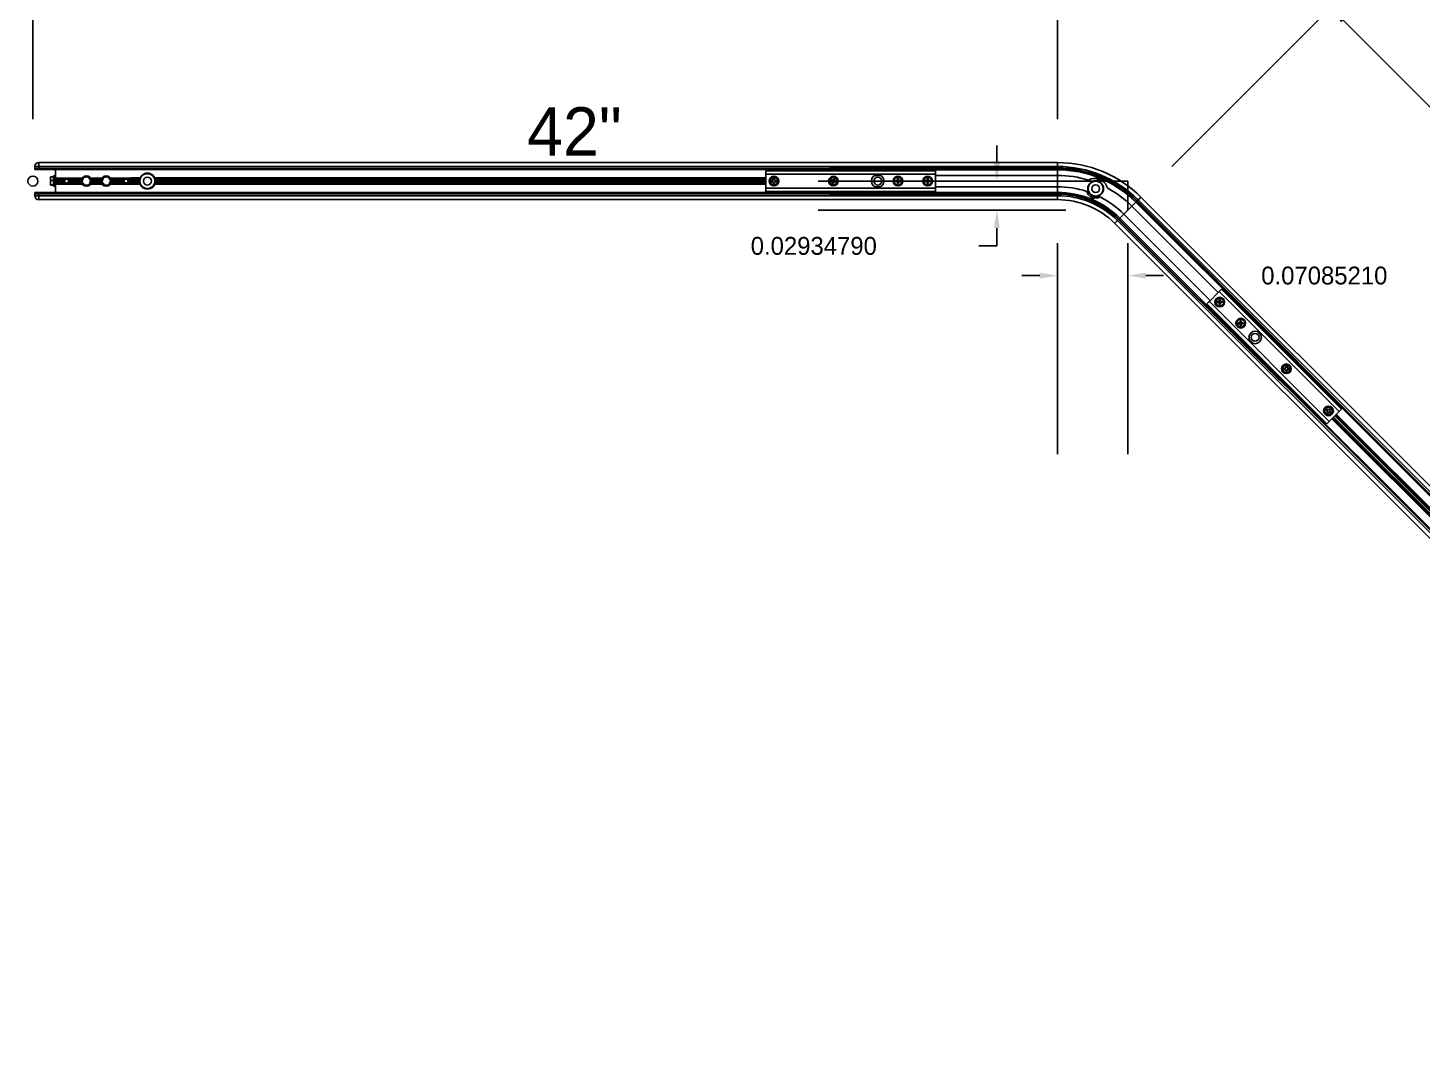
# Model space of a CAD drawing. Header units: millimetres. Extents: x 0.46 to 4.11, y 0.55 to 4.84.
# Drawn here: x 1.069 to 2.474, y 0.553 to 1.585 of the extents above; entities that cross this region are included whole.
import ezdxf

# ---------------------------------------------------------------- set-up
doc = ezdxf.new("R2010")
doc.units = ezdxf.units.MM
doc.layers.add('135°', color=5, linetype='Continuous')
doc.layers.add('90°', color=94, linetype='Continuous')
doc.dimstyles.new('Annotative', dxfattribs={"dimtxt": 0.018, "dimasz": 0.018, "dimexe": 0.18, "dimexo": 0.0625, "dimgap": 0.09, "dimtad": 0, "dimtih": 1, "dimtoh": 1, "dimdec": 8, "dimzin": 0, "dimdsep": 46, "dimtxsty": 'Standard', "dimcen": 0.09, "dimadec": 0, "dimazin": 0, "dimtfac": 1, "dimtdec": 8, "dimtofl": 0, "dimtmove": 0, "dimatfit": 3, "dimfxl": 1, "dimtolj": 1, "dimtzin": 0, "dimarcsym": 0})

# ---------------------------------------------------------------- blocks, each defined once
blk = doc.blocks.new('BR2030424815T')
at = {"layer": '135°', "linetype": 'Continuous'}
for p, q in [((0.002, 0.0147), (0.006, 0.0147)), ((0.002, 0.0147), (0.002, 0.0127)), ((1.0329, 0.0187), (0.006, 0.0187)), ((0.006, 0.0147), (1.0329, 0.0147)), ((1.0329, 0.0147), (1.0329, 0.0187)), ((1.0329, 0.0147), (1.0329, 0.0127)), ((0.002, 0.0127), (0.006, 0.0127)), ((0.0031, 0.0127), (0.002, 0.0127)), ((0.002, 0.0127), (0.002, 0.0116)), ((0.002, 0.0116), (0.0031, 0.0116)), ((0.0031, 0.0116), (0.0031, 0.0127)), ((0.006, 0.0127), (0.0031, 0.0127)), ((0.0031, 0.0116), (0.006, 0.0116)), ((1.0329, 0.0127), (0.006, 0.0127)), ((0.006, 0.0127), (0.835, 0.0127)), ((0.006, 0.0116), (0.835, 0.0116)), ((0.0177, 0.0042), (0.0207, 0.0042)), ((0.0177, 0.0042), (0.0177, 0.0006)), ((0.0177, 0.0006), (0.0207, 0.0006)), ((0.0177, 0.0006), (0.0177, -0.0036)), ((0.0207, 0.0052), (0.0217, 0.0052)), ((0.0207, -0.0052), (0.0207, 0.0052)), ((0.0217, 0.0031), (0.0217, 0.0052)), ((0.0217, 0.0031), (0.0217, 0.0018)), ((0.0217, 0.0031), (0.0497, 0.0031)), ((0.0318, 0.0018), (0.0217, 0.0018)), ((0.0217, -0.0018), (0.0217, 0.0018)), ((0.0228, 0.0116), (0.0228, 0.0031)), ((0.0228, 0.0008), (0.0228, -0.0008)), ((0.0228, 0.0008), (0.0313, 0.0008)), ((0.049, 0.0018), (0.0361, 0.0018)), ((0.0366, 0.0008), (0.0488, 0.0008)), ((0.0494, -0.0006), (0.0512, 0.0036)), ((0.0512, 0.0036), (0.0557, 0.0042)), ((0.0557, 0.0042), (0.0585, 0.0006)), ((0.0585, 0.0006), (0.0567, -0.0036)), ((0.0582, 0.0031), (0.0697, 0.0031)), ((0.069, 0.0018), (0.0589, 0.0018)), ((0.0591, 0.0008), (0.0688, 0.0008)), ((0.0694, -0.0006), (0.0712, 0.0036)), ((0.0712, 0.0036), (0.0757, 0.0042)), ((0.0757, 0.0042), (0.0785, 0.0006)), ((0.0785, 0.0006), (0.0767, -0.0036)), ((0.0782, 0.0031), (0.0987, 0.0031)), ((0.0918, 0.0018), (0.0789, 0.0018)), ((0.0791, 0.0008), (0.0913, 0.0008)), ((0.0987, 0.0018), (0.0961, 0.0018)), ((0.0966, 0.0008), (0.1075, 0.0008)), ((0.0987, 0.0032), (0.1082, 0.0032)), ((0.0987, 0.0023), (0.0987, 0.0032)), ((0.0987, 0.0012), (0.0987, 0.0023)), ((0.0987, 0.0023), (0.1079, 0.0023)), ((0.1076, 0.0012), (0.0987, 0.0012)), ((0.1228, 0.0032), (0.739, 0.0032)), ((0.1231, 0.0023), (0.739, 0.0023)), ((0.739, 0.0012), (0.1234, 0.0012)), ((0.1234, 0.0008), (0.739, 0.0008)), ((0.739, 0.0105), (0.91, 0.0105)), ((0.739, 0.0105), (0.739, 0.007)), ((0.739, 0.007), (0.91, 0.007)), ((0.739, 0.007), (0.739, -0.007)), ((0.7447, 0.0006), (0.7464, 0.0006)), ((0.7447, -0.0006), (0.7447, 0.0006)), ((0.7464, 0.0022), (0.7476, 0.0022)), ((0.7464, 0.0006), (0.7464, 0.0022)), ((0.7476, 0.0006), (0.7476, 0.0022)), ((0.7476, 0.0006), (0.7492, 0.0006)), ((0.7492, -0.0006), (0.7492, 0.0006)), ((1.0329, 0.0132), (0.8033, 0.0132)), ((0.8033, 0.0132), (0.8033, 0.0127)), ((1.0329, 0.0127), (0.8033, 0.0127)), ((0.8051, 0.0015), (0.8047, 0.0004)), ((0.8047, 0.0004), (0.8062, -0.0003)), ((0.8051, 0.0015), (0.8067, 0.0008)), ((0.8073, 0.0023), (0.8067, 0.0008)), ((0.8073, 0.0023), (0.8084, 0.0018)), ((0.8084, 0.0018), (0.8077, 0.0003)), ((0.8077, 0.0003), (0.8093, -0.0004)), ((0.8182, 0.0116), (0.8182, 0.0105)), ((0.8185, 0.011), (0.8364, 0.011)), ((0.8185, 0.0105), (0.8185, 0.011)), ((0.835, 0.0127), (0.835, 0.0116)), ((0.835, 0.0116), (0.8378, 0.0116)), ((0.8364, 0.011), (0.839, 0.011)), ((0.8364, 0.0105), (0.8364, 0.011)), ((0.8378, 0.0116), (0.8378, 0.0127)), ((0.8378, 0.0116), (0.839, 0.0116)), ((0.839, 0.0114), (0.839, 0.0127)), ((1.0329, 0.0114), (0.839, 0.0114)), ((0.839, 0.0105), (0.839, 0.0114)), ((0.8544, 0.0057), (0.8488, 0.0057)), ((0.8695, -0.0005), (0.8695, 0.0005)), ((0.8715, 0.0005), (0.8695, 0.0005)), ((0.871, -0.0005), (0.871, 0.0005)), ((0.8715, 0.0025), (0.8715, 0.0005)), ((0.8725, 0.0025), (0.8715, 0.0025)), ((0.8725, 0.001), (0.8715, 0.001)), ((0.8725, 0.0025), (0.8725, 0.0005)), ((0.8745, 0.0005), (0.8725, 0.0005)), ((0.873, -0.0005), (0.873, 0.0005)), ((0.8745, -0.0005), (0.8745, 0.0005)), ((0.8995, -0.0005), (0.8995, 0.0005)), ((0.9015, 0.0005), (0.8995, 0.0005)), ((0.901, -0.0005), (0.901, 0.0005)), ((0.9025, 0.0025), (0.9015, 0.0025)), ((0.9015, 0.0025), (0.9015, 0.0005)), ((0.9025, 0.001), (0.9015, 0.001)), ((0.9025, 0.0025), (0.9025, 0.0005)), ((0.9045, 0.0005), (0.9025, 0.0005)), ((0.903, -0.0005), (0.903, 0.0005)), ((0.9045, -0.0005), (0.9045, 0.0005)), ((0.91, 0.0105), (0.91, 0.007)), ((0.91, 0.007), (0.91, -0.007)), ((1.0329, 0.0057), (0.91, 0.0057)), ((1.0329, 0.0132), (1.0329, 0.0127)), ((1.0329, 0.0114), (1.0329, 0.0127)), ((1.0329, 0.0057), (1.0329, 0.0114)), ((1.0329, -0.0057), (1.0329, 0.0057)), ((0.0031, -0.0116), (0.002, -0.0116)), ((0.002, -0.0127), (0.002, -0.0116)), ((0.006, -0.0127), (0.002, -0.0127)), ((0.002, -0.0127), (0.002, -0.0147)), ((0.0031, -0.0127), (0.002, -0.0127)), ((0.0031, -0.0127), (0.0031, -0.0116)), ((0.006, -0.0116), (0.0031, -0.0116)), ((0.006, -0.0127), (0.0031, -0.0127)), ((0.006, -0.0116), (0.835, -0.0116)), ((0.006, -0.0127), (1.0329, -0.0127)), ((0.006, -0.0127), (0.835, -0.0127)), ((0.0177, -0.0036), (0.0207, -0.0036)), ((0.0177, -0.0036), (0.0177, -0.0042)), ((0.0177, -0.0042), (0.0207, -0.0042)), ((0.0217, -0.0052), (0.0207, -0.0052)), ((0.0217, -0.0018), (0.0217, -0.0031)), ((0.0217, -0.0018), (0.0318, -0.0018)), ((0.0497, -0.0031), (0.0217, -0.0031)), ((0.0217, -0.0052), (0.0217, -0.0031)), ((0.0228, -0.0008), (0.0313, -0.0008)), ((0.0228, -0.0031), (0.0228, -0.0116)), ((0.0361, -0.0018), (0.049, -0.0018)), ((0.0366, -0.0008), (0.0488, -0.0008)), ((0.0522, -0.0042), (0.0494, -0.0006)), ((0.0567, -0.0036), (0.0522, -0.0042)), ((0.0697, -0.0031), (0.0582, -0.0031)), ((0.0589, -0.0018), (0.069, -0.0018)), ((0.0591, -0.0008), (0.0688, -0.0008)), ((0.0722, -0.0042), (0.0694, -0.0006)), ((0.0767, -0.0036), (0.0722, -0.0042)), ((0.0987, -0.0031), (0.0782, -0.0031)), ((0.0789, -0.0018), (0.0918, -0.0018)), ((0.0791, -0.0008), (0.0913, -0.0008)), ((0.0961, -0.0018), (0.0987, -0.0018)), ((0.0966, -0.0008), (0.1075, -0.0008)), ((0.0987, -0.0012), (0.1076, -0.0012)), ((0.0987, -0.0023), (0.0987, -0.0012)), ((0.0987, -0.0023), (0.1079, -0.0023)), ((0.0987, -0.0032), (0.0987, -0.0023)), ((0.1082, -0.0032), (0.0987, -0.0032)), ((0.739, -0.0032), (0.1228, -0.0032)), ((0.1231, -0.0023), (0.739, -0.0023)), ((0.1234, -0.0008), (0.739, -0.0008)), ((0.1234, -0.0012), (0.739, -0.0012)), ((0.739, -0.007), (0.91, -0.007)), ((0.739, -0.007), (0.739, -0.0105)), ((0.91, -0.0105), (0.739, -0.0105)), ((0.7447, -0.0006), (0.7464, -0.0006)), ((0.7464, -0.0022), (0.7464, -0.0006)), ((0.7464, -0.0022), (0.7476, -0.0022)), ((0.7476, -0.0022), (0.7476, -0.0006)), ((0.7476, -0.0006), (0.7492, -0.0006)), ((0.8033, -0.0127), (0.8033, -0.0132)), ((0.8033, -0.0127), (1.0329, -0.0127)), ((0.8033, -0.0132), (1.0329, -0.0132)), ((0.8062, -0.0003), (0.8055, -0.0018)), ((0.8055, -0.0018), (0.8066, -0.0023)), ((0.8073, -0.0008), (0.8066, -0.0023)), ((0.8073, -0.0008), (0.8088, -0.0015)), ((0.8093, -0.0004), (0.8088, -0.0015)), ((0.8182, -0.0105), (0.8182, -0.0116)), ((0.8185, -0.011), (0.8185, -0.0105)), ((0.8185, -0.011), (0.8364, -0.011)), ((0.835, -0.0127), (0.835, -0.0116)), ((0.8378, -0.0116), (0.835, -0.0116)), ((0.8364, -0.011), (0.8364, -0.0105)), ((0.8364, -0.011), (0.839, -0.011)), ((0.8378, -0.0127), (0.8378, -0.0116)), ((0.839, -0.0116), (0.8378, -0.0116)), ((0.839, -0.0114), (0.839, -0.0105)), ((1.0329, -0.0114), (0.839, -0.0114)), ((0.839, -0.0127), (0.839, -0.0114)), ((0.8544, -0.0057), (0.8488, -0.0057)), ((0.8715, -0.0005), (0.8695, -0.0005)), ((0.8715, -0.0005), (0.8715, -0.0025)), ((0.8725, -0.001), (0.8715, -0.001)), ((0.8725, -0.0025), (0.8715, -0.0025)), ((0.8745, -0.0005), (0.8725, -0.0005)), ((0.8725, -0.0005), (0.8725, -0.0025)), ((0.9015, -0.0005), (0.8995, -0.0005)), ((0.9015, -0.0005), (0.9015, -0.0025)), ((0.9025, -0.001), (0.9015, -0.001)), ((0.9025, -0.0025), (0.9015, -0.0025)), ((0.9045, -0.0005), (0.9025, -0.0005)), ((0.9025, -0.0005), (0.9025, -0.0025)), ((1.0329, -0.0057), (0.91, -0.0057)), ((0.91, -0.007), (0.91, -0.0105)), ((1.0329, -0.0114), (1.0329, -0.0057)), ((1.0329, -0.0127), (1.0329, -0.0114)), ((1.0329, -0.0127), (1.0329, -0.0132)), ((1.0329, -0.0127), (1.0329, -0.0147)), ((0.006, -0.0147), (0.002, -0.0147)), ((1.0329, -0.0147), (0.006, -0.0147)), ((0.006, -0.0187), (1.0329, -0.0187)), ((1.0329, -0.0187), (1.0329, -0.0147)), ((1.0998, -0.0334), (1.1078, -0.0253)), ((1.1078, -0.0253), (1.1119, -0.0213)), ((1.1078, -0.0253), (1.1948, -0.1123)), ((1.1119, -0.0213), (1.2491, -0.1584)), ((1.1128, -0.0204), (1.1142, -0.019)), ((1.1128, -0.0204), (1.1131, -0.02)), ((1.2752, -0.1828), (1.1128, -0.0204)), ((1.9472, -0.8548), (1.1128, -0.0204)), ((1.2756, -0.1824), (1.1131, -0.02)), ((1.1142, -0.019), (1.9486, -0.8533)), ((1.9514, -0.8505), (1.117, -0.0161)), ((1.0934, -0.0397), (1.0948, -0.0383)), ((1.9278, -0.8741), (1.0934, -0.0397)), ((1.0945, -0.0387), (1.0948, -0.0383)), ((1.0945, -0.0387), (1.2569, -0.2011)), ((1.0948, -0.0383), (1.2572, -0.2007)), ((1.0948, -0.0383), (1.9292, -0.8727)), ((1.0957, -0.0374), (1.0998, -0.0334)), ((1.0957, -0.0374), (1.2329, -0.1746)), ((1.0998, -0.0334), (1.1867, -0.1203)), ((1.0906, -0.0426), (1.925, -0.877)), ((1.1859, -0.1212), (1.1957, -0.1114)), ((1.3166, -0.2323), (1.1957, -0.1114)), ((1.1982, -0.1089), (1.3191, -0.2298)), ((1.3043, -0.2447), (1.1833, -0.1237)), ((1.3068, -0.2422), (1.1859, -0.1212)), ((1.1939, -0.1215), (1.1939, -0.1225)), ((1.1939, -0.1215), (1.1959, -0.1215)), ((1.1939, -0.1225), (1.1959, -0.1225)), ((1.1954, -0.1215), (1.1954, -0.1225)), ((1.1959, -0.1215), (1.1959, -0.1195)), ((1.1959, -0.1195), (1.1969, -0.1195)), ((1.1959, -0.121), (1.1969, -0.121)), ((1.1959, -0.1245), (1.1959, -0.1225)), ((1.1959, -0.123), (1.1969, -0.123)), ((1.1959, -0.1245), (1.1969, -0.1245)), ((1.1969, -0.1215), (1.1969, -0.1195)), ((1.1969, -0.1215), (1.1989, -0.1215)), ((1.1969, -0.1225), (1.1989, -0.1225)), ((1.1969, -0.1245), (1.1969, -0.1225)), ((1.1974, -0.1215), (1.1974, -0.1225)), ((1.1989, -0.1215), (1.1989, -0.1225)), ((1.2151, -0.1427), (1.2151, -0.1437)), ((1.2151, -0.1427), (1.2171, -0.1427)), ((1.2151, -0.1437), (1.2171, -0.1437)), ((1.2166, -0.1427), (1.2166, -0.1437)), ((1.2171, -0.1427), (1.2171, -0.1407)), ((1.2171, -0.1407), (1.2181, -0.1407)), ((1.2171, -0.1422), (1.2181, -0.1422)), ((1.2171, -0.1457), (1.2171, -0.1437)), ((1.2171, -0.1442), (1.2181, -0.1442)), ((1.2171, -0.1457), (1.2181, -0.1457)), ((1.2181, -0.1427), (1.2181, -0.1407)), ((1.2181, -0.1427), (1.2201, -0.1427)), ((1.2181, -0.1437), (1.2201, -0.1437)), ((1.2181, -0.1457), (1.2181, -0.1437)), ((1.2186, -0.1427), (1.2186, -0.1437)), ((1.2201, -0.1427), (1.2201, -0.1437)), ((1.2341, -0.1516), (1.2381, -0.1556)), ((1.2261, -0.1597), (1.23, -0.1636)), ((1.2484, -0.1591), (1.2491, -0.1584)), ((1.2505, -0.1605), (1.2488, -0.1587)), ((1.2508, -0.1584), (1.25, -0.1591)), ((1.2505, -0.1605), (1.2502, -0.1609)), ((1.2633, -0.1732), (1.2505, -0.1605)), ((1.2528, -0.1604), (1.252, -0.1611)), ((1.9464, -0.8555), (1.252, -0.1611)), ((1.9472, -0.8548), (1.2528, -0.1604)), ((1.2336, -0.1756), (1.2328, -0.1763)), ((1.2329, -0.1746), (1.2336, -0.1739)), ((1.235, -0.1761), (1.2332, -0.1743)), ((1.2348, -0.1783), (1.2356, -0.1776)), ((1.9292, -0.8727), (1.2348, -0.1783)), ((1.2353, -0.1757), (1.235, -0.1761)), ((1.2477, -0.1888), (1.235, -0.1761)), ((1.93, -0.8719), (1.2356, -0.1776)), ((1.2633, -0.1732), (1.2629, -0.1736)), ((1.2631, -0.1738), (1.2639, -0.173)), ((1.2752, -0.1828), (1.2756, -0.1824)), ((1.2475, -0.1894), (1.2483, -0.1887)), ((1.248, -0.1884), (1.2477, -0.1888)), ((1.2614, -0.1898), (1.2614, -0.1886)), ((1.2614, -0.1886), (1.263, -0.1886)), ((1.2614, -0.1898), (1.263, -0.1898)), ((1.263, -0.1886), (1.263, -0.1869)), ((1.263, -0.1869), (1.2642, -0.1869)), ((1.263, -0.1914), (1.263, -0.1898)), ((1.263, -0.1914), (1.2642, -0.1914)), ((1.2642, -0.1886), (1.2642, -0.1869)), ((1.2642, -0.1886), (1.2659, -0.1886)), ((1.2642, -0.1898), (1.2659, -0.1898)), ((1.2642, -0.1914), (1.2642, -0.1898)), ((1.2659, -0.1898), (1.2659, -0.1886)), ((1.2569, -0.2011), (1.2572, -0.2007)), ((1.3045, -0.2298), (1.3038, -0.2308)), ((1.3052, -0.2318), (1.3038, -0.2308)), ((1.3052, -0.2318), (1.3043, -0.2331)), ((1.3053, -0.2338), (1.3043, -0.2331)), ((1.3059, -0.2307), (1.3045, -0.2298)), ((1.3062, -0.2324), (1.3053, -0.2338)), ((1.3068, -0.2294), (1.3059, -0.2307)), ((1.3076, -0.2333), (1.3062, -0.2324)), ((1.3078, -0.23), (1.3068, -0.2294)), ((1.3068, -0.2422), (1.3166, -0.2323)), ((1.3078, -0.23), (1.3069, -0.2314)), ((1.3082, -0.2323), (1.3069, -0.2314)), ((1.3082, -0.2323), (1.3076, -0.2333)), ((1.8537, -0.7825), (1.31, -0.2389)), ((1.3108, -0.2381), (1.8543, -0.7816)), ((1.8545, -0.7813), (1.3111, -0.2378)), ((1.8557, -0.7801), (1.3123, -0.2366)), ((1.8561, -0.7798), (1.3126, -0.2364)), ((1.857, -0.7792), (1.3133, -0.2356)), ((1.3139, -0.235), (1.8578, -0.7789)), ((1.3166, -0.2323), (1.3191, -0.2298)), ((1.3043, -0.2447), (1.3068, -0.2422)), ((1.8533, -0.7833), (1.3095, -0.2395))]:
    blk.add_line(p, q, dxfattribs=at)
at = {"layer": '135°'}
for p, q in [((0.006, 0.0187), (0.006, 0.0116)), ((0.006, -0.0187), (0.006, -0.0116)), ((1.067, -0.0155), (1.067, -0.0205))]:
    blk.add_line(p, q, dxfattribs=at)
at = {"layer": '135°', "color": 251, "true_color": 0x636466}
for p, q in [((1.0695, -0.018), (1.0645, -0.018)), ((1.067, -0.0205), (1.067, -0.0155))]:
    blk.add_line(p, q, dxfattribs=at)
at = {"layer": '135°', "linetype": 'Continuous', "flags": 128}
for points in [[(1.1119, -0.0213), (1.1119, -0.0212), (1.112, -0.0211), (1.1122, -0.021), (1.1123, -0.0208), (1.1125, -0.0206), (1.1127, -0.0205), (1.1127, -0.0204), (1.1128, -0.0204)], [(1.1142, -0.019), (1.1147, -0.0184), (1.1153, -0.0179), (1.1158, -0.0174), (1.1162, -0.017), (1.1165, -0.0166), (1.1168, -0.0163), (1.117, -0.0162), (1.117, -0.0161)], [(1.0906, -0.0426), (1.0906, -0.0425), (1.0908, -0.0424), (1.0911, -0.0421), (1.0914, -0.0417), (1.0918, -0.0413), (1.0923, -0.0408), (1.0929, -0.0403), (1.0934, -0.0397)], [(1.0948, -0.0383), (1.0949, -0.0383), (1.095, -0.0382), (1.0951, -0.0381), (1.0953, -0.0379), (1.0954, -0.0377), (1.0956, -0.0376), (1.0957, -0.0375), (1.0957, -0.0374)], [(1.1957, -0.1114), (1.1962, -0.1109), (1.1967, -0.1103), (1.1972, -0.1099), (1.1976, -0.1095), (1.1979, -0.1092), (1.1981, -0.109), (1.1982, -0.1089), (1.1982, -0.1089)], [(1.1833, -0.1237), (1.1834, -0.1237), (1.1834, -0.1237), (1.1836, -0.1235), (1.1839, -0.1232), (1.1843, -0.1228), (1.1848, -0.1223), (1.1853, -0.1218), (1.1859, -0.1212)], [(1.2491, -0.1584), (1.2491, -0.1584), (1.2492, -0.1583), (1.2493, -0.1582), (1.2495, -0.158), (1.2497, -0.1578), (1.2498, -0.1577), (1.2499, -0.1576), (1.25, -0.1575)], [(1.2492, -0.1583), (1.2492, -0.1583), (1.2492, -0.1584), (1.2493, -0.1584), (1.2494, -0.1585), (1.2495, -0.1587), (1.2497, -0.1588), (1.2498, -0.159), (1.25, -0.1591)], [(1.25, -0.1591), (1.2502, -0.1594), (1.2504, -0.1596), (1.2507, -0.1598), (1.2509, -0.1601), (1.2512, -0.1603), (1.2515, -0.1606), (1.2517, -0.1609), (1.252, -0.1611)], [(1.232, -0.1755), (1.232, -0.1755), (1.2321, -0.1754), (1.2323, -0.1752), (1.2324, -0.1751), (1.2326, -0.1749), (1.2328, -0.1747), (1.2329, -0.1746), (1.2329, -0.1746)], [(1.2336, -0.1756), (1.2334, -0.1754), (1.2333, -0.1752), (1.2331, -0.1751), (1.233, -0.1749), (1.2329, -0.1748), (1.2328, -0.1748), (1.2328, -0.1747), (1.2328, -0.1747)], [(1.2356, -0.1776), (1.2353, -0.1773), (1.2351, -0.177), (1.2348, -0.1767), (1.2345, -0.1765), (1.2343, -0.1762), (1.234, -0.176), (1.2338, -0.1758), (1.2336, -0.1756)]]:
    blk.add_lwpolyline(points, dxfattribs=at)
at = {"layer": '135°', "color": 251, "true_color": 0x636466}
blk.add_circle((0, 0), 0.005, dxfattribs=at)
blk.add_circle((0, 0), 0.005, dxfattribs=at)
blk.add_circle((0, 0), 0.005, dxfattribs=at)
at = {"layer": '135°', "linetype": 'Continuous'}
for centre, radius in [((0.034, 0), 0.00198), ((0.054, 0), 0.00525), ((0.074, 0), 0.00525), ((0.094, 0), 0.00198), ((0.1155, 0), 0.0075), ((0.1155, 0), 0.00396), ((0.747, 0), 0.00489), ((0.747, 0), 0.00375), ((0.807, 0), 0.00489), ((0.807, 0), 0.00375), ((0.8516, 0), 0.00635), ((0.8517, 0), 0.00397), ((0.872, 0), 0.00489), ((0.872, 0), 0.004), ((0.902, 0), 0.00489), ((0.902, 0), 0.004), ((1.0713, -0.0076), 0.008), ((1.0713, -0.0076), 0.0075), ((1.0713, -0.0076), 0.00396), ((1.1964, -0.122), 0.00489), ((1.1964, -0.122), 0.004), ((1.2176, -0.1432), 0.00489), ((1.2176, -0.1432), 0.004), ((1.2321, -0.1576), 0.00635), ((1.232, -0.1575), 0.00397), ((1.2636, -0.1892), 0.00489), ((1.2636, -0.1892), 0.00375), ((1.306, -0.2316), 0.00489), ((1.306, -0.2316), 0.00375)]:
    blk.add_circle(centre, radius, dxfattribs=at)
at = {"layer": '135°'}
blk.add_circle((0.1155, 0), 0.008, dxfattribs=at)
at = {"layer": '135°', "linetype": 'Continuous'}
for centre, radius, start, end in [((0.006, 0.0147), 0.004, 90, 180), ((1.0329, -0.1002), 0.1189, 45, 90), ((1.0329, -0.1002), 0.1149, 45, 90), ((0.0211, 0), 0.0019, 26.5254, 71.5915), ((0.034, 0), 0.00278, 162.2158, 197.7842), ((0.034, 0), 0.00278, 40.4601, 139.5399), ((0.034, 0), 0.00278, 342.2158, 17.7842), ((0.094, 0), 0.00278, 162.2158, 197.7842), ((0.094, 0), 0.00278, 40.4601, 139.5399), ((0.094, 0), 0.00278, 342.2158, 17.7842), ((1.0329, -0.1002), 0.1134, 45, 90), ((1.0329, -0.1002), 0.1129, 45, 90), ((1.0329, -0.1002), 0.1116, 45, 90), ((1.0329, -0.1002), 0.1059, 72.869, 90), ((1.0707, -0.0099), 0.0127, 13.5157, 121.1154), ((1.0329, -0.1002), 0.1099, 65.015, 69.6161), ((0.0211, 0), 0.0019, 288.4085, 333.4746), ((0.034, 0), 0.00278, 220.4601, 319.5399), ((0.094, 0), 0.00278, 220.4601, 319.5399), ((1.0329, -0.1002), 0.0945, 71.996, 90), ((1.0329, -0.1002), 0.0888, 45, 90), ((1.0329, -0.1002), 0.0875, 45, 90), ((1.0329, -0.1002), 0.087, 45, 90), ((1.0713, -0.0076), 0.00953, 196.4515, 298.5489), ((1.0329, -0.1002), 0.1059, 45, 61.7621), ((0.006, -0.0147), 0.004, 180, 270), ((1.0329, -0.1002), 0.0855, 45, 90), ((1.0329, -0.1002), 0.0815, 45, 90), ((1.0329, -0.1002), 0.0945, 45, 63.0045)]:
    blk.add_arc(centre, radius, start, end, dxfattribs=at)
for points, knots in [([(0.0318, 0.0018), (0.0318, 0.0017), (0.0316, 0.0015), (0.0314, 0.0012), (0.0313, 0.0009), (0.0313, 0.0008)], [0, 0, 0, 0, 0.439168, 0.876745, 1, 1, 1, 1]), ([(0.0366, 0.0008), (0.0365, 0.001), (0.0364, 0.0014), (0.0362, 0.0017), (0.0361, 0.0018), (0.0361, 0.0018)], [0, 0, 0, 0, 0.444484, 0.887827, 1, 1, 1, 1]), ([(0.0918, 0.0018), (0.0918, 0.0017), (0.0916, 0.0015), (0.0914, 0.0012), (0.0913, 0.0009), (0.0913, 0.0008)], [0, 0, 0, 0, 0.439168, 0.876745, 1, 1, 1, 1]), ([(0.0966, 0.0008), (0.0965, 0.001), (0.0964, 0.0014), (0.0962, 0.0017), (0.0961, 0.0018), (0.0961, 0.0018)], [0, 0, 0, 0, 0.444484, 0.887827, 1, 1, 1, 1]), ([(0.0313, -0.0008), (0.0314, -0.001), (0.0315, -0.0014), (0.0317, -0.0017), (0.0318, -0.0018), (0.0318, -0.0018)], [0, 0, 0, 0, 0.444484, 0.887827, 1, 1, 1, 1]), ([(0.0361, -0.0018), (0.0361, -0.0017), (0.0363, -0.0015), (0.0365, -0.0012), (0.0366, -0.0009), (0.0366, -0.0008)], [0, 0, 0, 0, 0.439168, 0.876745, 1, 1, 1, 1]), ([(0.0913, -0.0008), (0.0914, -0.001), (0.0915, -0.0014), (0.0917, -0.0017), (0.0918, -0.0018), (0.0918, -0.0018)], [0, 0, 0, 0, 0.444484, 0.887827, 1, 1, 1, 1]), ([(0.0961, -0.0018), (0.0961, -0.0017), (0.0963, -0.0015), (0.0965, -0.0012), (0.0966, -0.0009), (0.0966, -0.0008)], [0, 0, 0, 0, 0.439168, 0.876745, 1, 1, 1, 1])]:
    blk.add_open_spline(points, degree=3, knots=knots, dxfattribs=at)
at = {"layer": '90°'}
blk.add_text('42"', height=0.04866, dxfattribs=at).set_placement((0.4982, 0.0258))
blk = doc.blocks.new('*D37')
at = {"color": 0, "lineweight": -2, "transparency": 16777216}
for p, q in [((1.0741, 1.4929), (1.0741, 1.8448)), ((2.107, 1.4929), (2.107, 1.8448)), ((1.0921, 1.6648), (1.4241, 1.6648)), ((2.089, 1.6648), (1.7571, 1.6648))]:
    blk.add_line(p, q, dxfattribs=at)
at = {"color": 0, "transparency": 16777216}
for points in [[(1.0921, 1.6678), (1.0921, 1.6618), (1.0741, 1.6648)], [(2.089, 1.6678), (2.089, 1.6618), (2.107, 1.6648)]]:
    blk.add_solid(points, dxfattribs=at)
at = {"layer": 'Defpoints', "color": 0, "transparency": 16777216}
for p in [(2.107, 1.6648), (1.0741, 1.4304), (2.107, 1.4304)]:
    blk.add_point(p, dxfattribs=at)
at = {"color": 0, "transparency": 16777216, "insert": (1.5906, 1.6648), "char_height": 0.018, "attachment_point": 5}
blk.add_mtext('\\A1;1.03294954', dxfattribs=at)
blk = doc.blocks.new('*D38')
at = {"color": 0, "lineweight": -2, "transparency": 16777216}
for p, q in [((2.2221, 1.4452), (2.5094, 1.7326)), ((2.3949, 1.5926), (2.7025, 1.285)), ((3.208, 0.7794), (2.9005, 1.087)), ((3.0607, 0.6066), (3.348, 0.894))]:
    blk.add_line(p, q, dxfattribs=at)
at = {"color": 0, "transparency": 16777216}
for points in [[(2.397, 1.5947), (2.3928, 1.5905), (2.3822, 1.6053)], [(3.2102, 0.7816), (3.2059, 0.7773), (3.2208, 0.7667)]]:
    blk.add_solid(points, dxfattribs=at)
at = {"layer": 'Defpoints', "color": 0, "transparency": 16777216}
for p in [(2.1779, 1.401), (3.2208, 0.7667), (3.0165, 0.5625)]:
    blk.add_point(p, dxfattribs=at)
at = {"color": 0, "transparency": 16777216, "insert": (2.8015, 1.186), "char_height": 0.018, "attachment_point": 5}
blk.add_mtext('\\A1;1.18595165', dxfattribs=at)
blk = doc.blocks.new('*D39')
at = {"color": 0, "lineweight": -2, "transparency": 16777216}
for p, q in [((2.107, 1.3679), (2.107, 1.1551)), ((2.1779, 1.3679), (2.1779, 1.1551)), ((2.089, 1.3351), (2.071, 1.3351)), ((2.1959, 1.3351), (2.2139, 1.3351))]:
    blk.add_line(p, q, dxfattribs=at)
at = {"color": 0, "transparency": 16777216}
for points in [[(2.089, 1.3381), (2.089, 1.3321), (2.107, 1.3351)], [(2.1959, 1.3381), (2.1959, 1.3321), (2.1779, 1.3351)]]:
    blk.add_solid(points, dxfattribs=at)
at = {"layer": 'Defpoints', "color": 0, "transparency": 16777216}
for p in [(2.107, 1.4304), (2.1779, 1.4304), (2.1779, 1.3351)]:
    blk.add_point(p, dxfattribs=at)
at = {"color": 0, "transparency": 16777216, "insert": (2.3759, 1.3351), "char_height": 0.018, "attachment_point": 5}
blk.add_mtext('\\A1;0.07085210', dxfattribs=at)
blk = doc.blocks.new('*D40')
at = {"color": 0, "lineweight": -2, "transparency": 16777216}
for p, q in [((2.0458, 1.4484), (2.0458, 1.4664)), ((2.1154, 1.4304), (1.8658, 1.4304)), ((2.1154, 1.401), (1.8658, 1.401)), ((2.0458, 1.383), (2.0458, 1.365)), ((2.0458, 1.365), (2.0278, 1.365))]:
    blk.add_line(p, q, dxfattribs=at)
at = {"color": 0, "transparency": 16777216}
for points in [[(2.0428, 1.4484), (2.0488, 1.4484), (2.0458, 1.4304)], [(2.0428, 1.383), (2.0488, 1.383), (2.0458, 1.401)]]:
    blk.add_solid(points, dxfattribs=at)
at = {"layer": 'Defpoints', "color": 0, "transparency": 16777216}
for p in [(2.1779, 1.4304), (2.0458, 1.401), (2.1779, 1.401)]:
    blk.add_point(p, dxfattribs=at)
at = {"color": 0, "transparency": 16777216, "insert": (1.8613, 1.365), "char_height": 0.018, "attachment_point": 5}
blk.add_mtext('\\A1;0.02934790', dxfattribs=at)

msp = doc.modelspace()

# ---------------------------------------------------------------- linework, layer by layer
for p in [(2.10704605, 1.43039408), (2.17789815, 1.40104618)]:
    msp.add_line(p, (2.17789815, 1.43039408))

# ---------------------------------------------------------------- block references
msp.add_blockref('BR2030424815T', (1.0740965, 1.43039408))

# ---------------------------------------------------------------- dimensions: what is measured, and where the dimension line sits
for p1, p2, distance, picture, middle in [((1.0740965027, 1.4303940797), (2.1070460468, 1.4303940797), 0.2344298668, '*D37', (1.5905712748, 1.6648239465)), ((2.1778981468, 1.4010461803), (3.0164925984, 0.5624517287), 0.2888750945, '*D38', (2.8014609108, 1.1860144927)), ((2.17789815, 1.43039408), (2.17789815, 1.40104618), -0.13210966, '*D40', (1.86128849, 1.36504618)), ((2.10704605, 1.43039408), (2.17789815, 1.43039408), -0.09532839, '*D39', (2.37589815, 1.33506569))]:
    dim = msp.add_aligned_dim(p1=p1, p2=p2, distance=distance, dimstyle='Annotative')
    dim.commit()
    dim.dimension.update_dxf_attribs({"geometry": picture, "text_midpoint": middle})

doc.saveas('drawing.dxf')
